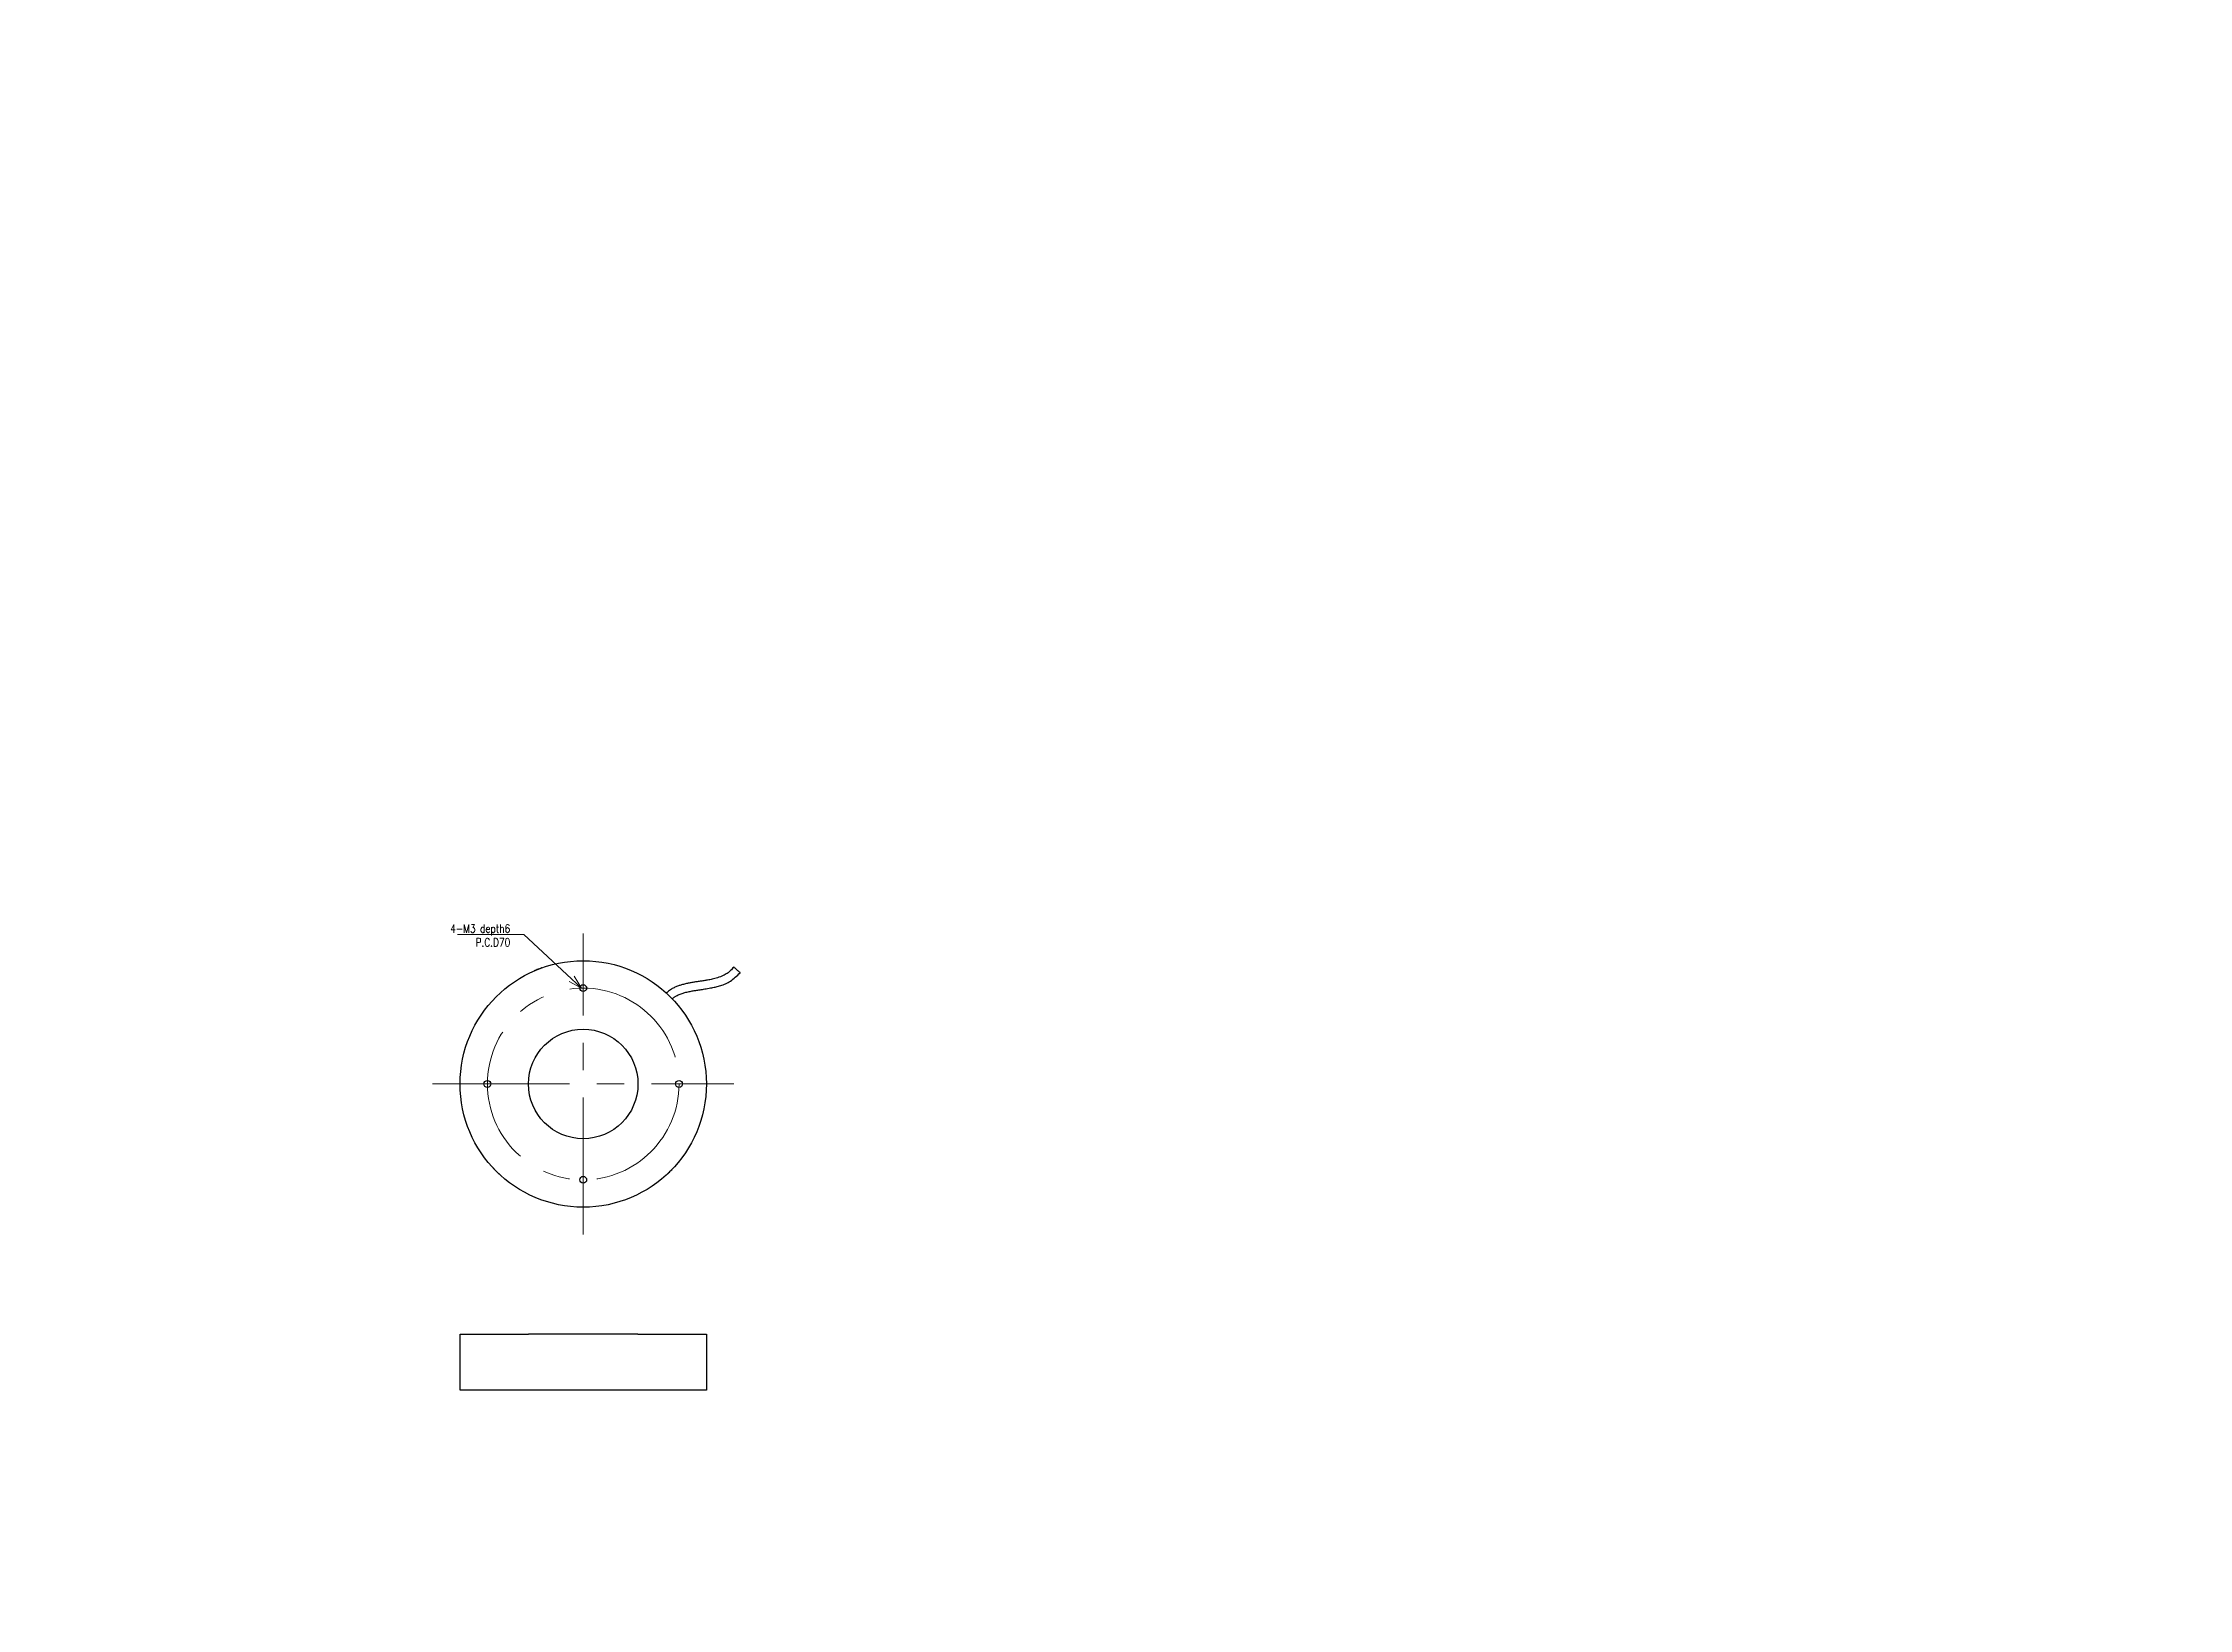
# Paper-space layout 'A3_1_2' of a CAD drawing. Header units: millimetres. Extents: x 0 to 392, y 0 to 286.
# The model-space entities are those that its viewports show. They can reach past a viewport. Long polylines and large blocks are cut down to what shows.
import ezdxf
from ezdxf import colors
from ezdxf.entities.mleader import LeaderData, LeaderLine
from ezdxf.math import Vec2, Vec3

# ---------------------------------------------------------------- set-up
doc = ezdxf.new("R2010")
doc.units = ezdxf.units.MM
doc.linetypes.add('CENTER', pattern=[2, 1.25, -0.25, 0.25, -0.25])
doc.layers.get('0').update_dxf_attribs({"lineweight": 30})
for name, color, linetype, lineweight in [('2KD_寸法１', 7, 'Continuous', 15), ('2KD_寸法１ @ 2', 7, 'Continuous', 15), ('PINOFF', 6, 'Continuous', 9)]:
    doc.layers.add(name, color=color, linetype=linetype, lineweight=lineweight)
doc.layers.get('PINOFF').freeze()
doc.styles.get("Standard").update_dxf_attribs({"font": 'simplex.shx', "width": 0.8, "bigfont": 'extfont.shx'})

# ---------------------------------------------------------------- blocks, each defined once
blk = doc.blocks.new('_Open30')
at = {"lineweight": -2}
for p, q in [((-1, 0.27), (0, 0)), ((0, 0), (-1, -0.27)), ((0, 0), (-1, 0))]:
    blk.add_line(p, q, dxfattribs=at)
blk = doc.blocks.new('A$C3D23413D')
for p, q in [((0, 0), (0, 20.5)), ((0, 20.5), (25, 20.5)), ((65, 20.5), (25, 20.5)), ((65, 20.5), (90, 20.5)), ((90, 20.5), (90, 0)), ((90, 0), (0, 0))]:
    blk.add_line(p, q)
blk = doc.blocks.new('A$C61913B9F')
for p, q in [((-17.89, 41.32), (-17.88, 41.3)), ((-15.09, 42.4), (-15.1, 42.42)), ((32.86, 30.74), (32.88, 30.76)), ((-42.4, -15.09), (-42.42, -15.1)), ((32.88, -30.76), (32.86, -30.74)), ((-30.76, -32.88), (-30.74, -32.86)), ((30.74, -32.86), (30.76, -32.88))]:
    blk.add_line(p, q)
at = {"flags": 128}
for points in [[(-15.1, 42.42), (-15.11, 42.41), (-15.21, 42.37), (-15.41, 42.3), (-15.69, 42.19), (-16.03, 42.05), (-16.4, 41.91), (-16.78, 41.76), (-17.13, 41.62), (-17.45, 41.49), (-17.69, 41.4), (-17.84, 41.34), (-17.89, 41.32), (-17.89, 41.32)], [(32.88, 30.76), (32.87, 30.77), (32.79, 30.85), (32.64, 31), (32.51, 31.13)], [(-32.88, -30.76), (-32.87, -30.77), (-32.79, -30.85), (-32.64, -31), (-32.43, -31.21), (-32.17, -31.46), (-31.89, -31.75), (-31.6, -32.04), (-31.33, -32.31), (-31.1, -32.54), (-30.91, -32.73), (-30.8, -32.84), (-30.76, -32.88)], [(30.76, -32.88), (30.77, -32.87), (30.85, -32.79), (31, -32.64), (31.21, -32.43), (31.46, -32.17), (31.75, -31.89), (32.04, -31.6), (32.31, -31.33), (32.54, -31.1), (32.73, -30.91), (32.84, -30.8), (32.88, -30.76)]]:
    blk.add_lwpolyline(points, dxfattribs=at)
for centre, radius in [((0, 0), 45), ((0, 35), 1.25), ((0, 0), 20), ((-35, 0), 1.25), ((35, 0), 1.25), ((0, -35), 1.25)]:
    blk.add_circle(centre, radius)
for points, knots in [([(54.98, 42.69), (54.6, 42.27), (53.86, 41.43), (52.61, 40.35), (50.99, 39.45), (49.14, 38.77), (47.2, 38.27), (45.53, 37.95), (44.06, 37.71), (42.69, 37.5), (41.35, 37.3), (40.03, 37.09), (38.71, 36.85), (37.34, 36.56), (36.01, 36.22), (34.7, 35.81), (33.45, 35.33), (32.14, 34.65), (31.09, 33.9), (30.53, 33.34), (30.35, 33.16)], [0, 0, 0, 0, 0.063396, 0.123627, 0.182832, 0.267506, 0.341898, 0.404734, 0.457022, 0.507468, 0.557597, 0.607291, 0.656563, 0.706039, 0.763473, 0.808241, 0.858027, 0.912522, 0.971945, 1, 1, 1, 1]), ([(32.49, 31.12), (32.79, 31.37), (33.35, 31.83), (34.23, 32.31), (35.01, 32.67), (35.97, 33.03), (37.18, 33.4), (38.65, 33.75), (40.09, 34.02), (41.56, 34.26), (43.15, 34.5), (44.99, 34.78), (46.83, 35.11), (48.61, 35.5), (50.29, 35.95), (52.07, 36.59), (53.88, 37.57), (55.63, 38.99), (56.75, 40.06), (57.34, 40.63)], [0, 0, 0, 0, 0.043187, 0.080175, 0.110245, 0.137807, 0.19331, 0.24915, 0.305659, 0.354906, 0.413716, 0.482345, 0.561163, 0.619799, 0.683752, 0.752993, 0.827944, 0.910318, 1, 1, 1, 1]), ([(57.34, 40.63), (57.33, 40.63), (57.31, 40.65), (57.14, 40.8), (56.87, 41.04), (56.54, 41.32), (56.16, 41.66), (55.78, 41.99), (55.45, 42.28), (55.18, 42.51), (55.01, 42.67), (54.99, 42.68), (54.98, 42.69)], [0, 0, 0, 0, 0.089916, 0.203887, 0.2943, 0.39433, 0.5, 0.60567, 0.7057, 0.796113, 0.910085, 1, 1, 1, 1])]:
    blk.add_open_spline(points, degree=3, knots=knots)

msp = doc.modelspace()

# ---------------------------------------------------------------- linework, layer by layer
at = {"layer": '2KD_寸法１', "linetype": 'CENTER', "ltscale": 10}
for p, q in [((196.373, 135.781), (196.373, 245.781)), ((141.373, 190.781), (251.373, 190.781))]:
    msp.add_line(p, q, dxfattribs=at)
msp.add_circle((196.373, 190.781), 35, dxfattribs=at)

# ---------------------------------------------------------------- block references
for name, p in [('A$C61913B9F', (196.373, 190.781)), ('A$C3D23413D', (151.373, 78.938))]:
    msp.add_blockref(name, p)

# ---------------------------------------------------------------- leaders
at = {"layer": '2KD_寸法１ @ 2'}
ml = msp.add_multileader_mtext('Standard', dxfattribs=at)
ml.set_content('4-M3 depth6\\PP.C.D70', color=256)
ml.set_leader_properties(lineweight=15)
ml.set_arrow_properties(name='OPEN30')
ml.build(insert=Vec2(0, 0))
ml.multileader.update_dxf_attribs({"text_left_attachment_type": 6, "text_right_attachment_type": 6, "dogleg_length": 1.5, "arrow_head_size": 5, "scale": 2})
ctx = ml.context
ctx.base_point, ctx.scale, ctx.char_height, ctx.arrow_head_size, ctx.plane_origin = Vec3(144.315, 245.422), 2, 3, 5, Vec3(195.762, 225.775)
ctx.left_attachment, ctx.right_attachment, ctx.text_align_type = 6, 6, 2
notes = []
notes.append((ctx, [(0, (1, 1, 0), (174.697, 245.422), (-1, 0), 3, [(0, [(195.762, 225.775)], 0, [])])]))
ctx.mtext.insert, ctx.mtext.alignment, ctx.mtext.flow_direction = Vec3(169.697, 249.022), 3, 5
for ctx, leaders in notes:
    for number, flags, end, landing, length, lines in leaders:
        leader = LeaderData()
        leader.index, (leader.has_last_leader_line, leader.has_dogleg_vector, leader.attachment_direction) = number, flags
        leader.last_leader_point, leader.dogleg_vector, leader.dogleg_length = Vec3(end), Vec3(landing), length
        for number, points, colour, breaks in lines:
            line = LeaderLine()
            line.index, line.vertices, line.color, line.breaks = number, Vec3.list(points), colors.encode_raw_color(colour), breaks
            leader.lines.append(line)
        ctx.leaders.append(leader)

psp = doc.layouts.new('A3_1_2')

# ---------------------------------------------------------------- viewports
at = {"layer": 'PINOFF', "color": 7, "lineweight": 0}
psp.add_viewport(center=(195.5, 142.5), size=(392, 286), view_center_point=(391, 285), view_height=572.00001, dxfattribs=at)

doc.saveas('drawing.dxf')
